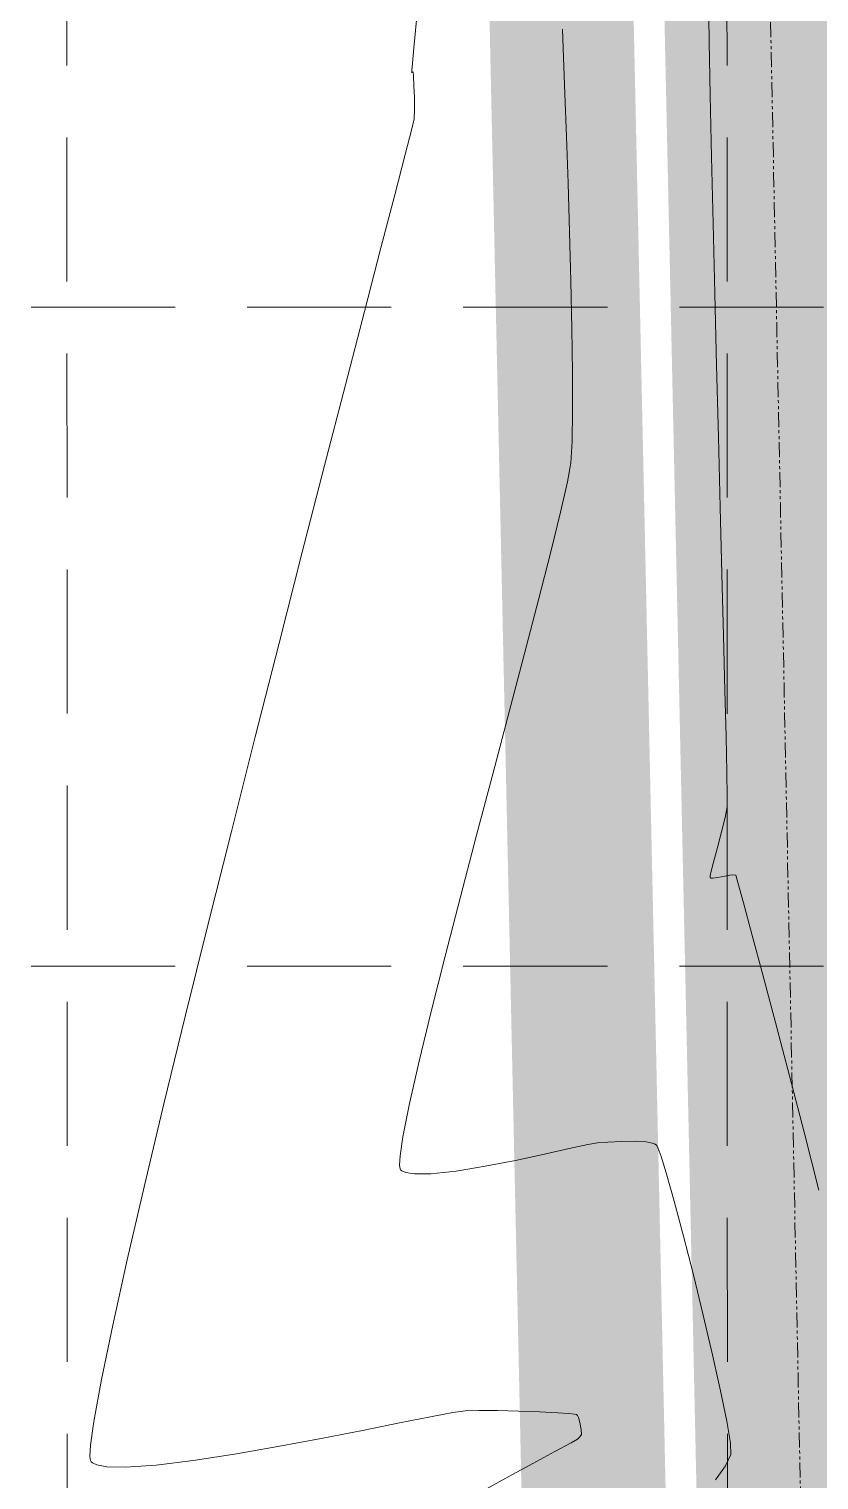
# Model space of a CAD drawing. Extents: x 2140663 to 2528301, y 336313 to 7007653.
# Drawn here: x 2527309.9 to 2527342.8, y 7006999.1 to 7007059.5 of the extents above; entities that cross this region are included whole.
import ezdxf

# ---------------------------------------------------------------- set-up
doc = ezdxf.new("R2010")
doc.units = 0
doc.header["$MEASUREMENT"] = 0
doc.linetypes.add('HIDDEN', pattern=[0.375, 0.25, -0.125])
doc.linetypes.add('PHANTOM2', pattern=[1.25, 0.625, -0.125, 0.125, -0.125, 0.125, -0.125])
for name, color, linetype in [('1 EXISTING CONTOURS', 43, 'Continuous'), ('1 SILT FENCE', 200, 'Continuous'), ('GRID', 254, 'HIDDEN'), ('LIMITS OF DISTURBANCE', 1, 'HIDDEN'), ('xdrc002pt$0$v-prop-line', 3, 'PHANTOM2')]:
    doc.layers.add(name, color=color, linetype=linetype)

msp = doc.modelspace()

# ---------------------------------------------------------------- linework, layer by layer
at = {"layer": '1 EXISTING CONTOURS', "color": 43, "lineweight": 0}
for points, elevation in [([(2527338.161932389, 7007060.945950752), (2527338.188985151, 7007059.035255196)], 601), ([(2527332.123329915, 7007058.353667882), (2527332.181386609, 7007056.834701738)], 600), ([(2527325.796317593, 7007057.730866234), (2527325.803672306, 7007057.732665326)], 599), ([(2527325.805350351, 7007057.830564539), (2527325.797296655, 7007057.742210525)], 599), ([(2527325.839400983, 7007057.744302965), (2527325.863231909, 7007057.751343188)], 599), ([(2527325.863231909, 7007057.751343188), (2527325.87237855, 7007057.589346449)], 599), ([(2527325.87237855, 7007057.589346449), (2527325.891102336, 7007057.188309393)], 599), ([(2527332.181386609, 7007056.834701738), (2527332.245542794, 7007055.06267934)], 600), ([(2527325.801612233, 7007055.38795509), (2527325.524441018, 7007054.306515352)], 599), ([(2527332.245542794, 7007055.06267934), (2527332.311141713, 7007053.11842226)], 600), ([(2527332.311141713, 7007053.11842226), (2527332.373526606, 7007051.082752069)], 600), ([(2527332.428040717, 7007049.036490335), (2527332.470027287, 7007047.060458632)], 600), ([(2527338.418624402, 7007048.519135985), (2527338.493444428, 7007045.529345815)], 601), ([(2527323.829195244, 7007047.767730659), (2527323.04048932, 7007044.721662396)], 599), ([(2527332.470027287, 7007047.060458632), (2527332.49482956, 7007045.235478531)], 600), ([(2527322.17211475, 7007041.358198345), (2527321.243357549, 7007037.746843046)], 599), ([(2527332.281105279, 7007040.679199937), (2527331.997397183, 7007039.416148246)], 600), ([(2527338.64585116, 7007039.61745647), (2527338.718259132, 7007036.838386847)], 601), ([(2527321.243357549, 7007037.746843046), (2527320.27350373, 7007033.957101033)], 599), ([(2527338.718259132, 7007036.838386847), (2527338.784684351, 7007034.272586958)], 601), ([(2527338.784684351, 7007034.272586958), (2527338.842537449, 7007031.991571581)], 601), ([(2527329.85875445, 7007031.097369806), (2527329.185314503, 7007028.552359597)], 600), ([(2527319.281839306, 7007030.05847685), (2527318.28765029, 7007026.120475031)], 599), ([(2527338.922169812, 7007028.569953464), (2527338.938770343, 7007027.572380277)], 601), ([(2527338.938770343, 7007027.572380277), (2527338.936441281, 7007027.145650707)], 601), ([(2527328.50123218, 7007025.961754076), (2527327.828942147, 7007023.395818708)], 600), ([(2527338.362778737, 7007024.841903342), (2527338.265651906, 7007024.4622096)], 601), ([(2527338.533594808, 7007024.194561505), (2527338.832548836, 7007024.254054813)], 601), ([(2527338.832548836, 7007024.254054813), (2527339.048282319, 7007024.301180133)], 601), ([(2527339.177132683, 7007024.3050878), (2527339.294499153, 7007024.292191168)], 601), ([(2527338.22095059, 7007024.203686973), (2527338.225385292, 7007024.188983546)], 601), ([(2527338.225385292, 7007024.188983546), (2527338.247526738, 7007024.176942184)], 601), ([(2527317.310222695, 7007022.212600115), (2527316.368842534, 7007018.404356638)], 599), ([(2527339.96499997, 7007021.836103913), (2527340.417917079, 7007020.14570525)], 601), ([(2527327.190879068, 7007020.924818955), (2527326.609477609, 7007018.619020284)], 600), ([(2527340.417917079, 7007020.14570525), (2527340.946837603, 7007018.153485537)], 601), ([(2527340.946837603, 7007018.153485537), (2527341.528538538, 7007015.939863014)], 601), ([(2527326.107172434, 7007016.548688159), (2527325.706398208, 7007014.784088043)], 600), ([(2527315.48279582, 7007014.765249141), (2527314.671368568, 7007011.364782159)], 599), ([(2527325.429589597, 7007013.395485399), (2527325.312474045, 7007012.602539857)], 600), ([(2527332.360622552, 7007012.904360914), (2527333.132519345, 7007013.074085289)], 600), ([(2527333.533474183, 7007013.144786759), (2527333.964417852, 7007013.172165947)], 600), ([(2527333.964417852, 7007013.172165947), (2527334.534093197, 7007013.204004352)], 600), ([(2527334.534093197, 7007013.204004352), (2527335.133523047, 7007013.213200361)], 600), ([(2527335.939622999, 7007013.086185982), (2527335.985737577, 7007013.055258729)], 600), ([(2527335.985737577, 7007013.055258729), (2527336.006630727, 7007013.028959865)], 600), ([(2527336.063197441, 7007012.910928363), (2527336.181874417, 7007012.582501998)], 600), ([(2527325.312474045, 7007012.602539857), (2527325.293035375, 7007012.216902897)], 600), ([(2527325.315338895, 7007012.067801636), (2527325.337607877, 7007012.027334389)], 600), ([(2527325.919634412, 7007011.849450709), (2527326.589774929, 7007011.855264398)], 600), ([(2527326.589774929, 7007011.855264398), (2527327.650910493, 7007011.969445185)], 600), ([(2527337.115450195, 7007009.261213179), (2527337.527901642, 7007007.644523297)], 600), ([(2527313.953846788, 7007008.272460232), (2527313.349516497, 7007005.557787897)], 599), ([(2527338.660760816, 7007002.818201095), (2527338.916767344, 7007001.556379474)], 600), ([(2527326.577329755, 7007001.736621238), (2527327.515118524, 7007001.91478385)], 599), ([(2527327.515118524, 7007001.91478385), (2527328.018666047, 7007001.988393385)], 599), ([(2527328.018666047, 7007001.988393385), (2527328.594921247, 7007001.999961291)], 599), ([(2527328.594921247, 7007001.999961291), (2527329.372438312, 7007001.993401137)], 599), ([(2527329.372438312, 7007001.993401137), (2527330.248303656, 7007001.972417117)], 599), ([(2527330.248303656, 7007001.972417117), (2527331.119603687, 7007001.940713429)], 599), ([(2527325.29227091, 7007001.479637862), (2527326.577329755, 7007001.736621238)], 599), ([(2527332.65895583, 7007001.826444562), (2527332.676976001, 7007001.818326291)], 599), ([(2527332.699580383, 7007001.79209804), (2527332.742344022, 7007001.701401355)], 599), ([(2527332.742344022, 7007001.701401355), (2527332.798329369, 7007001.502513788)], 599), ([(2527322.028227658, 7007000.832138085), (2527323.746913155, 7007001.169566039)], 599), ([(2527332.873137801, 7007001.003717726), (2527332.797451481, 7007000.899755223)], 599), ([(2527332.852011821, 7007001.211746446), (2527332.873137801, 7007001.003717726)], 599), ([(2527312.423732934, 7007000.557423814), (2527312.401132707, 7007000.088530003)], 599), ([(2527312.401132707, 7007000.088530003), (2527312.425418733, 7006999.911701314)], 599), ([(2527312.425418733, 7006999.911701314), (2527312.449830462, 7006999.865685234)], 599), ([(2527312.449830462, 7006999.865685234), (2527312.510175612, 7006999.813911684)], 599), ([(2527312.690775827, 7006999.730961437), (2527313.101014395, 7006999.654940323)], 599), ([(2527313.101014395, 7006999.654940323), (2527313.878874899, 7006999.635287387)], 599), ([(2527330.83814969, 7006999.793804276), (2527329.83598093, 7006999.246458284)], 599)]:
    msp.add_lwpolyline(points, dxfattribs=dict(at, elevation=elevation))
at = {"layer": '1 EXISTING CONTOURS', "color": 43, "lineweight": 0, "extrusion": (0.9958854322029317, -0.09062122227149641, 0), "elevation": 1881938.807442071}
msp.add_lwpolyline([(7207258.259255855, 599), (7207257.100287694, 599)], dxfattribs=at)
at = {"layer": '1 EXISTING CONTOURS', "color": 43, "lineweight": 0, "extrusion": (0.999204426135174, 0.0398812586546304, 0), "elevation": 2804771.750555575}
msp.add_lwpolyline([(6900691.721087613, 600), (6900690.535055715, 600)], dxfattribs=at)
at = {"layer": '1 EXISTING CONTOURS', "color": 43, "lineweight": 0, "extrusion": (0.9958321066467102, -0.09120534727512077, 0), "elevation": 1877711.038161187}
msp.add_lwpolyline([(7208359.719226805, 599), (7208359.076181056, 599)], dxfattribs=at)
at = {"layer": '1 EXISTING CONTOURS', "color": 43, "lineweight": 0, "extrusion": (0.9998305575737553, 0.01840804557127154, 0), "elevation": 2655896.212712038}
msp.add_lwpolyline([(6959348.385614569, 601.0000000000003), (6959346.115685917, 601.0000000000003)], dxfattribs=at)
at = {"layer": '1 EXISTING CONTOURS', "color": 43, "lineweight": 0, "extrusion": (0.9958162215015168, -0.0913786243847106, 0), "elevation": 1876456.728446162}
msp.add_lwpolyline([(7208685.695760585, 599), (7208685.408140293, 599)], dxfattribs=at)
at = {"layer": '1 EXISTING CONTOURS', "color": 43, "lineweight": 0, "extrusion": (0.9962964523594792, -0.08598476037017365, 0), "elevation": 1915465.544939309}
msp.add_lwpolyline([(7198418.273100283, 599), (7198418.261713821, 599)], dxfattribs=at)
at = {"layer": '1 EXISTING CONTOURS', "color": 43, "lineweight": 0, "extrusion": (0.3097074742616692, -0.9508318886041095, 0), "elevation": -5879802.246216509}
msp.add_lwpolyline([(4573200.119413115, 599.0000000000007), (4573200.156989345, 599.0000000000007)], dxfattribs=at)
at = {"layer": '1 EXISTING CONTOURS', "color": 43, "lineweight": 0, "extrusion": (0.9993825957517264, 0.03513441772025756, 0), "elevation": 2771954.383604194}
msp.add_lwpolyline([(6913934.877860223, 599.0000000000007), (6913934.362816865, 599.0000000000007)], dxfattribs=at)
at = {"layer": '1 EXISTING CONTOURS', "color": 43, "lineweight": 0, "extrusion": (0.999895807782607, 0.01443515080516792, 0), "elevation": 2628210.501291074}
msp.add_lwpolyline([(6969844.262178721, 599.0000000000007), (6969843.759064618, 599.0000000000007)], dxfattribs=at)
at = {"layer": '1 EXISTING CONTOURS', "color": 43, "lineweight": 0, "extrusion": (0.999777653572556, 0.02108656958716271, 0), "elevation": 2674531.076234914}
msp.add_lwpolyline([(6952205.878198981, 601), (6952203.320752615, 601)], dxfattribs=at)
at = {"layer": '1 EXISTING CONTOURS', "color": 43, "lineweight": 0, "extrusion": (0.9717979147768656, -0.2358152090840112, 0), "elevation": 803679.7125946616}
msp.add_lwpolyline([(7405424.105680292, 599), (7405423.677071366, 599)], dxfattribs=at)
at = {"layer": '1 EXISTING CONTOURS', "color": 43, "lineweight": 0, "extrusion": (0.9992925820101871, -0.03760765267087914, 0), "elevation": 2262019.105934843}
msp.add_lwpolyline([(7097146.048184047, 599), (7097145.681878924, 599)], dxfattribs=at)
at = {"layer": '1 EXISTING CONTOURS', "color": 43, "lineweight": 0, "extrusion": (0.9681028324515424, -0.2505531995391415, 0), "elevation": 691071.1228964869}
msp.add_lwpolyline([(7416778.617704925, 599), (7416776.885602076, 599)], dxfattribs=at)
at = {"layer": '1 EXISTING CONTOURS', "color": 43, "lineweight": 0, "extrusion": (0.9997380097323009, 0.02288912179395009, 0), "elevation": 2687061.463866898}
msp.add_lwpolyline([(6947369.87501252, 601.0000000000003), (6947367.101589257, 601.0000000000003)], dxfattribs=at)
at = {"layer": '1 EXISTING CONTOURS', "color": 43, "lineweight": 0, "extrusion": (0.967951634039263, -0.2511366842194123, 0), "elevation": 686600.4874922382}
msp.add_lwpolyline([(7417192.085842057, 599.0000000000007), (7417189.810146662, 599.0000000000007)], dxfattribs=at)
at = {"layer": '1 EXISTING CONTOURS', "color": 43, "lineweight": 0, "extrusion": (0.9997085184090774, 0.02414287100424327, 0), "elevation": 2695772.014519316}
msp.add_lwpolyline([(6943991.805912337, 601), (6943988.88806104, 601)], dxfattribs=at)
at = {"layer": '1 EXISTING CONTOURS', "color": 43, "lineweight": 0, "extrusion": (0.9996453218659532, 0.02663138132945594, 0), "elevation": 2713043.433375996}
msp.add_lwpolyline([(6937259.482763202, 600.0000000000007), (6937257.435775447, 600.0000000000007)], dxfattribs=at)
at = {"layer": '1 EXISTING CONTOURS', "color": 43, "lineweight": 0, "extrusion": (0.9679670590785164, -0.2510772242535913, 0), "elevation": 687056.1105510385}
msp.add_lwpolyline([(7417147.619545037, 599.0000000000007), (7417144.872377232, 599.0000000000007)], dxfattribs=at)
at = {"layer": '1 EXISTING CONTOURS', "color": 43, "lineweight": 0, "extrusion": (0.9996721891903093, 0.02560301074980249, 0), "elevation": 2705911.466578726}
msp.add_lwpolyline([(6940041.069461255, 601), (6940038.077415664, 601)], dxfattribs=at)
at = {"layer": '1 EXISTING CONTOURS', "color": 43, "lineweight": 0, "extrusion": (0.9999982724948794, 0.00185876498162188, 0), "elevation": 2540352.579158081}
msp.add_lwpolyline([(7002335.4136337, 600), (7002333.820524015, 600)], dxfattribs=at)
at = {"layer": '1 EXISTING CONTOURS', "color": 43, "lineweight": 0, "extrusion": (0.9682505827846001, -0.24998161719871, 0), "elevation": 695449.6355338823}
msp.add_lwpolyline([(7416359.436192451, 599), (7416355.962438744, 599)], dxfattribs=at)
at = {"layer": '1 EXISTING CONTOURS', "color": 43, "lineweight": 0, "extrusion": (0.9998310929602219, -0.01837894311347859, 0), "elevation": 2398123.557043231}
msp.add_lwpolyline([(7052309.80357811, 600.0000000000003), (7052308.522949614, 600.0000000000003)], dxfattribs=at)
at = {"layer": '1 EXISTING CONTOURS', "color": 43, "lineweight": 0, "extrusion": (0.9981040682719466, -0.06154891468571567, 0), "elevation": 2091264.971893464}
msp.add_lwpolyline([(7149312.058865866, 600.0000000000007), (7149311.170285299, 600.0000000000007)], dxfattribs=at)
at = {"layer": '1 EXISTING CONTOURS', "color": 43, "lineweight": 0, "extrusion": (0.9996634158124194, 0.02594330522978904, 0), "elevation": 2708273.751179203}
msp.add_lwpolyline([(6939116.562619139, 601), (6939113.640811127, 601)], dxfattribs=at)
at = {"layer": '1 EXISTING CONTOURS', "color": 43, "lineweight": 0, "extrusion": (0.9852020007635927, -0.1713972511197717, 0), "elevation": 1288945.309040048}
msp.add_lwpolyline([(7336529.110045048, 600), (7336528.302227369, 600)], dxfattribs=at)
at = {"layer": '1 EXISTING CONTOURS', "color": 43, "lineweight": 0, "extrusion": (0.9712973830594863, -0.2378684377167209, 0), "elevation": 788037.4362557211}
msp.add_lwpolyline([(7407091.56171181, 600), (7407089.852683914, 600)], dxfattribs=at)
at = {"layer": '1 EXISTING CONTOURS', "color": 43, "lineweight": 0, "extrusion": (0.96895513693958, -0.2472366125766974, 0), "elevation": 716474.6486929869}
msp.add_lwpolyline([(7414354.129959928, 600.0000000000007), (7414352.079677707, 600.0000000000007)], dxfattribs=at)
at = {"layer": '1 EXISTING CONTOURS', "color": 43, "lineweight": 0, "extrusion": (0.9676473258376816, -0.2523066641989143, 0), "elevation": 677643.3439729}
msp.add_lwpolyline([(7418001.899569051, 600.0000000000007), (7417999.581551801, 600.0000000000007)], dxfattribs=at)
at = {"layer": '1 EXISTING CONTOURS', "color": 43, "lineweight": 0, "extrusion": (0.9691395088970078, -0.2465129049256178, 0), "elevation": 722001.6330114345}
msp.add_lwpolyline([(7413810.510308363, 599.0000000000007), (7413806.487539562, 599.0000000000007)], dxfattribs=at)
at = {"layer": '1 EXISTING CONTOURS', "color": 43, "lineweight": 0, "extrusion": (0.9669654024007716, -0.2549076510423217, 0), "elevation": 657694.6960589429}
msp.add_lwpolyline([(7419794.874543998, 600), (7419792.362407135, 600)], dxfattribs=at)
at = {"layer": '1 EXISTING CONTOURS', "color": 43, "lineweight": 0, "extrusion": (0.9997058812535241, 0.02425182440796796, 0), "elevation": 2696528.814285771}
msp.add_lwpolyline([(6943678.514277048, 601.0000000000007), (6943676.588994696, 601.0000000000007)], dxfattribs=at)
at = {"layer": '1 EXISTING CONTOURS', "color": 43, "lineweight": 0, "extrusion": (0.9997579569498294, 0.0220006253434648, 0), "elevation": 2680886.207686778}
msp.add_lwpolyline([(6949731.027907576, 601.0000000000003), (6949729.530643147, 601.0000000000003)], dxfattribs=at)
at = {"layer": '1 EXISTING CONTOURS', "color": 43, "lineweight": 0, "extrusion": (0.9668588828148258, -0.2553113799306003, 0), "elevation": 654596.5437024399}
msp.add_lwpolyline([(7420063.699827512, 600.0000000000003), (7420061.020423549, 600.0000000000003)], dxfattribs=at)
at = {"layer": '1 EXISTING CONTOURS', "color": 43, "lineweight": 0, "extrusion": (0.9704468692925681, -0.2413148853267318, 0), "elevation": 761748.2337248416}
msp.add_lwpolyline([(7409831.61064432, 601.0000000000003), (7409830.991901558, 601.0000000000003)], dxfattribs=at)
at = {"layer": '1 EXISTING CONTOURS', "color": 43, "lineweight": 0, "extrusion": (0.9832609207355939, -0.1822030783334689, 0), "elevation": 1208331.693752432}
msp.add_lwpolyline([(7350224.897063454, 601), (7350224.444706439, 601)], dxfattribs=at)
at = {"layer": '1 EXISTING CONTOURS', "color": 43, "lineweight": 0, "extrusion": (0.9701156914351068, -0.242642834700275, 0), "elevation": 751586.4474095192}
msp.add_lwpolyline([(7410861.663273803, 599.0000000000007), (7410857.635017224, 599.0000000000007)], dxfattribs=at)
at = {"layer": '1 EXISTING CONTOURS', "color": 43, "lineweight": 0, "extrusion": (0.9653017168681254, -0.2611371199417072, 0), "elevation": 609849.7755453631}
msp.add_lwpolyline([(7423876.275329149, 601), (7423875.598056095, 601)], dxfattribs=at)
at = {"layer": '1 EXISTING CONTOURS', "color": 43, "lineweight": 0, "extrusion": (0.9647064307959067, -0.2633277470777104, 0), "elevation": 592995.506033889}
msp.add_lwpolyline([(7425240.869760999, 601), (7425240.242904419, 601)], dxfattribs=at)
at = {"layer": '1 EXISTING CONTOURS', "color": 43, "lineweight": 0, "extrusion": (0.9968832631469715, -0.078890808447157, 0), "elevation": 1966671.368539624}
msp.add_lwpolyline([(7184568.977671276, 601), (7184568.908591472, 601)], dxfattribs=at)
at = {"layer": '1 EXISTING CONTOURS', "color": 43, "lineweight": 0, "extrusion": (0.9792481842522407, -0.202664732103762, 0), "elevation": 1054814.67215262}
msp.add_lwpolyline([(7373818.314173714, 601), (7373818.120496433, 601)], dxfattribs=at)
at = {"layer": '1 EXISTING CONTOURS', "color": 43, "lineweight": 0, "extrusion": (0.03031323766918134, -0.9995404482170852, 0), "elevation": -6927192.381428413}
msp.add_lwpolyline([(2738583.198112055, 601.0000000000003), (2738583.327021658, 601.0000000000003)], dxfattribs=at)
at = {"layer": '1 EXISTING CONTOURS', "color": 43, "lineweight": 0, "extrusion": (0.9622255753718919, 0.2722534519528297, 0), "elevation": 4339557.058275819}
msp.add_lwpolyline([(6054261.134015047, 601.0000000000007), (6054260.819716549, 601.0000000000007)], dxfattribs=at)
at = {"layer": '1 EXISTING CONTOURS', "color": 43, "lineweight": 0, "extrusion": (-0.07065428954723466, -0.9975008628410181, 0), "elevation": -7168079.950772261}
msp.add_lwpolyline([(2025945.767536881, 601.0000000000007), (2025945.854125008, 601.0000000000007)], dxfattribs=at)
at = {"layer": '1 EXISTING CONTOURS', "color": 43, "lineweight": 0, "extrusion": (0.1180352488699945, -0.9930094058085243, 0), "elevation": -6659725.899135883}
msp.add_lwpolyline([(3336746.579062945, 601), (3336746.780165107, 601)], dxfattribs=at)
at = {"layer": '1 EXISTING CONTOURS', "color": 43, "lineweight": 0, "extrusion": (0.9645753766319008, 0.2638073971582805, 0), "elevation": 4286314.094971295}
msp.add_lwpolyline([(6092071.980405089, 601), (6092071.103851683, 601)], dxfattribs=at)
at = {"layer": '1 EXISTING CONTOURS', "color": 43, "lineweight": 0, "extrusion": (0.9682407442299229, -0.2500197216482839, 0), "elevation": 695167.739002334}
msp.add_lwpolyline([(7416367.347910062, 600.0000000000003), (7416364.795859071, 600.0000000000003)], dxfattribs=at)
at = {"layer": '1 EXISTING CONTOURS', "color": 43, "lineweight": 0, "extrusion": (0.9653384628925753, 0.2610012491544828, 0), "elevation": 4268579.929095907}
msp.add_lwpolyline([(6104510.15594649, 601.0000000000003), (6104508.800816223, 601.0000000000003)], dxfattribs=at)
at = {"layer": '1 EXISTING CONTOURS', "color": 43, "lineweight": 0, "extrusion": (0.9716149449908329, -0.2365679578270496, 0), "elevation": 797942.3203121689}
msp.add_lwpolyline([(7406005.87365868, 599), (7406002.128237189, 599)], dxfattribs=at)
at = {"layer": '1 EXISTING CONTOURS', "color": 43, "lineweight": 0, "extrusion": (0.9718064020868868, -0.235780230008667, 0), "elevation": 803955.7175872708}
msp.add_lwpolyline([(7405359.202795585, 600), (7405357.072399939, 600)], dxfattribs=at)
at = {"layer": '1 EXISTING CONTOURS', "color": 43, "lineweight": 0, "extrusion": (0.9679164937268875, 0.2512720859376314, 0), "elevation": 4206923.062160989}
msp.add_lwpolyline([(6147155.922247942, 601.0000000000007), (6147153.489592745, 601.0000000000007)], dxfattribs=at)
at = {"layer": '1 EXISTING CONTOURS', "color": 43, "lineweight": 0, "extrusion": (0.9807043347350869, -0.1954968230734479, 0), "elevation": 1108710.146034245}
msp.add_lwpolyline([(7365893.91878069, 600.0000000000003), (7365892.502856853, 600.0000000000003)], dxfattribs=at)
at = {"layer": '1 EXISTING CONTOURS', "color": 43, "lineweight": 0, "extrusion": (0.9688260377841487, 0.2477420200762626, 0), "elevation": 4184486.571737445}
msp.add_lwpolyline([(6162448.361366057, 601), (6162445.868479492, 601)], dxfattribs=at)
at = {"layer": '1 EXISTING CONTOURS', "color": 43, "lineweight": 0, "extrusion": (0.2180629488560537, -0.9759347059799658, 0), "elevation": -6287269.53131861}
msp.add_lwpolyline([(3994480.196793738, 600), (3994481.260875185, 600)], dxfattribs=at)
at = {"layer": '1 EXISTING CONTOURS', "color": 43, "lineweight": 0, "extrusion": (0.1736536913236568, -0.9848067807898503, 0), "elevation": -6461673.260775763}
msp.add_lwpolyline([(3705728.491687939, 600.0000000000007), (3705728.898828553, 600.0000000000007)], dxfattribs=at)
at = {"layer": '1 EXISTING CONTOURS', "color": 43, "lineweight": 0, "extrusion": (-0.06336507628377412, -0.9979904143365065, 0), "elevation": -7153076.803433558}
msp.add_lwpolyline([(2078256.310296023, 600.0000000000003), (2078256.738891787, 600.0000000000003)], dxfattribs=at)
at = {"layer": '1 EXISTING CONTOURS', "color": 43, "lineweight": 0, "extrusion": (-0.1917138198790323, -0.9814508705316787, 0), "elevation": -7361564.345833019}
msp.add_lwpolyline([(1137114.422882925, 600), (1137114.681645098, 600)], dxfattribs=at)
at = {"layer": '1 EXISTING CONTOURS', "color": 43, "lineweight": 0, "extrusion": (-0.3745166577527934, -0.9272201858596895, 0), "elevation": -7443573.385220764}
msp.add_lwpolyline([(-280846.3563691881, 600), (-280846.2222013497, 600)], dxfattribs=at)
at = {"layer": '1 EXISTING CONTOURS', "color": 43, "lineweight": 0, "extrusion": (0.9017863930198474, 0.4321820234163534, 0), "elevation": 5307422.290329335}
msp.add_lwpolyline([(5226559.816030117, 600.0000000000007), (5226559.6851438, 600.0000000000007)], dxfattribs=at)
at = {"layer": '1 EXISTING CONTOURS', "color": 43, "lineweight": 0, "extrusion": (0.9889962801945941, 0.1479403858358362, 0), "elevation": 3536135.404578731}
msp.add_lwpolyline([(6556015.53881072, 600), (6556015.388050538, 600)], dxfattribs=at)
at = {"layer": '1 EXISTING CONTOURS', "color": 43, "lineweight": 0, "extrusion": (0.1617902726005708, -0.9868251657167207, 0), "elevation": -6505798.718335026}
msp.add_lwpolyline([(3627696.904582198, 600.0000000000003), (3627698.13278079, 600.0000000000003)], dxfattribs=at)
at = {"layer": '1 EXISTING CONTOURS', "color": 43, "lineweight": 0, "extrusion": (0.1922330585416615, -0.9813493013212565, 0), "elevation": -6390490.338307986}
msp.add_lwpolyline([(3827171.794166439, 600.0000000000007), (3827173.07661934, 600.0000000000007)], dxfattribs=at)
at = {"layer": '1 EXISTING CONTOURS', "color": 43, "lineweight": 0, "extrusion": (-0.2098004874411442, 0.9777442178143825, 0), "elevation": 6320830.781205039}
msp.add_lwpolyline([(-3941157.032874815, 600.0000000000007), (-3941158.260891798, 600.0000000000007)], dxfattribs=at)
at = {"layer": '1 EXISTING CONTOURS', "color": 43, "lineweight": 0, "extrusion": (0.955205117767979, 0.2959445606694971, 0), "elevation": 4487811.715580821}
msp.add_lwpolyline([(5945182.883061587, 600.0000000000007), (5945182.164575832, 600.0000000000007)], dxfattribs=at)
at = {"layer": '1 EXISTING CONTOURS', "color": 43, "lineweight": 0, "extrusion": (-0.6495928272203791, -0.760282288905795, 0), "elevation": -6969039.553894623}
msp.add_lwpolyline([(-2630224.060717218, 600), (-2630223.987748028, 600)], dxfattribs=at)
at = {"layer": '1 EXISTING CONTOURS', "color": 43, "lineweight": 0, "extrusion": (-0.4063335682120701, -0.9137248116057959, 0), "elevation": -7429417.846290093}
msp.add_lwpolyline([(-537904.2616481637, 600.0000000000007), (-537904.0829381105, 600.0000000000007)], dxfattribs=at)
at = {"layer": '1 EXISTING CONTOURS', "color": 43, "lineweight": 0, "extrusion": (-0.1573180160863452, -0.9875479946891983, 0), "elevation": -7317354.400368985}
msp.add_lwpolyline([(1393526.07317404, 600.0000000000003), (1393526.4410119, 600.0000000000003)], dxfattribs=at)
at = {"layer": '1 EXISTING CONTOURS', "color": 43, "lineweight": 0, "extrusion": (0.962330956977514, 0.2718807261332475, 0), "elevation": 4337205.53349277}
msp.add_lwpolyline([(6055930.4095023, 600.0000000000003), (6055929.179303824, 600.0000000000003)], dxfattribs=at)
at = {"layer": '1 EXISTING CONTOURS', "color": 43, "lineweight": 0, "extrusion": (0.9741206946767889, -0.2260284765298622, 0), "elevation": 878125.4195312476}
msp.add_lwpolyline([(7396919.863150759, 599.0000000000007), (7396916.68867562, 599.0000000000007)], dxfattribs=at)
at = {"layer": '1 EXISTING CONTOURS', "color": 43, "lineweight": 0, "extrusion": (0.9663163398300861, 0.2573572058003925, 0), "elevation": 4245511.475401856}
msp.add_lwpolyline([(6120560.626015803, 600), (6120559.12430315, 600)], dxfattribs=at)
at = {"layer": '1 EXISTING CONTOURS', "color": 43, "lineweight": 0, "extrusion": (0.971186220067472, 0.238321895660168, 0), "elevation": 4124438.725305547}
msp.add_lwpolyline([(6202789.39764586, 600.0000000000007), (6202787.667247234, 600.0000000000007)], dxfattribs=at)
at = {"layer": '1 EXISTING CONTOURS', "color": 43, "lineweight": 0, "extrusion": (0.9790275353901943, -0.203727968005873, 0), "elevation": 1046786.355641886}
msp.add_lwpolyline([(7374935.794917592, 599), (7374933.478825221, 599)], dxfattribs=at)
at = {"layer": '1 EXISTING CONTOURS', "color": 43, "lineweight": 0, "extrusion": (0.9734455052591392, 0.2289188683590311, 0), "elevation": 4064261.63410982}
msp.add_lwpolyline([(6242383.119711366, 600.0000000000007), (6242381.43222324, 600.0000000000007)], dxfattribs=at)
at = {"layer": '1 EXISTING CONTOURS', "color": 43, "lineweight": 0, "extrusion": (0.9761669701996787, 0.2170208429879025, 0), "elevation": 3987770.181568012}
msp.add_lwpolyline([(6291521.084353093, 600.0000000000007), (6291519.544549745, 600.0000000000007)], dxfattribs=at)
at = {"layer": '1 EXISTING CONTOURS', "color": 43, "lineweight": 0, "extrusion": (0.9836962868602162, -0.1798377469204491, 0), "elevation": 1225984.609105518}
msp.add_lwpolyline([(7347269.372337692, 599.0000000000007), (7347267.59245953, 599.0000000000007)], dxfattribs=at)
at = {"layer": '1 EXISTING CONTOURS', "color": 43, "lineweight": 0, "extrusion": (-0.05062639894410287, -0.9987176616691791, 0), "elevation": -7125966.267065624}
msp.add_lwpolyline([(2169350.950381682, 599.0000000000007), (2169351.715183545, 599.0000000000007)], dxfattribs=at)
at = {"layer": '1 EXISTING CONTOURS', "color": 43, "lineweight": 0, "extrusion": (-0.07201112493221702, -0.9974038288907842, 0), "elevation": -7170806.538096567}
msp.add_lwpolyline([(2016188.408040877, 599), (2016188.873764132, 599)], dxfattribs=at)
at = {"layer": '1 EXISTING CONTOURS', "color": 43, "lineweight": 0, "extrusion": (-0.110575658829113, -0.9938677093429023, 0), "elevation": -7243494.335818286}
msp.add_lwpolyline([(1737030.163372868, 599), (1737030.393105038, 599)], dxfattribs=at)
at = {"layer": '1 EXISTING CONTOURS', "color": 43, "lineweight": 0, "extrusion": (0.9908390455757006, -0.135048086852925, 0), "elevation": 1557877.809945686}
msp.add_lwpolyline([(7284119.443436421, 599.0000000000003), (7284118.452370978, 599.0000000000003)], dxfattribs=at)
at = {"layer": '1 EXISTING CONTOURS', "color": 43, "lineweight": 0, "extrusion": (0.1967263151659853, -0.9804584422203796, 0), "elevation": -6372882.363387383}
msp.add_lwpolyline([(3856397.424337521, 599), (3856399.000495865, 599)], dxfattribs=at)
at = {"layer": '1 EXISTING CONTOURS', "color": 43, "lineweight": 0, "extrusion": (-0.196925101045873, -0.9804185354113176, 0), "elevation": -7367489.70754862}
msp.add_lwpolyline([(1097989.156944385, 599.0000000000003), (1097989.241289454, 599.0000000000003)], dxfattribs=at)
at = {"layer": '1 EXISTING CONTOURS', "color": 43, "lineweight": 0, "extrusion": (0.7574982222947628, 0.6528372256698249, 0), "elevation": 6488881.637296339}
msp.add_lwpolyline([(3657854.567816633, 599.0000000000003), (3657854.533191798, 599.0000000000003)], dxfattribs=at)
at = {"layer": '1 EXISTING CONTOURS', "color": 43, "lineweight": 0, "extrusion": (0.9833807750771609, 0.181555091387277, 0), "elevation": 3757487.284238745}
msp.add_lwpolyline([(6431700.43134209, 599.0000000000007), (6431700.135660754, 599.0000000000007)], dxfattribs=at)
at = {"layer": '1 EXISTING CONTOURS', "color": 43, "lineweight": 0, "extrusion": (0.9866243024051454, 0.1630106926049954, 0), "elevation": 3635750.172486656}
msp.add_lwpolyline([(6501294.755244861, 600.0000000000007), (6501293.823961213, 600.0000000000007)], dxfattribs=at)
at = {"layer": '1 EXISTING CONTOURS', "color": 43, "lineweight": 0, "extrusion": (0.1846074759088319, -0.9828123319528353, 0), "elevation": -6420004.287389195}
msp.add_lwpolyline([(3777426.156861192, 599.0000000000007), (3777427.993470291, 599.0000000000007)], dxfattribs=at)
at = {"layer": '1 EXISTING CONTOURS', "color": 43, "lineweight": 0, "extrusion": (0.4751714499804667, -0.8798932282518492, 0), "elevation": -4964496.211189589}
msp.add_lwpolyline([(5553309.354177793, 599), (5553308.587009919, 599)], dxfattribs=at)
at = {"layer": '1 EXISTING CONTOURS', "color": 43, "lineweight": 0, "extrusion": (-0.4802813960710848, 0.8771144626489806, 0), "elevation": 4932110.866306864}
msp.add_lwpolyline([(-5582092.193945485, 599.0000000000007), (-5582091.88535733, 599.0000000000007)], dxfattribs=at)
at = {"layer": '1 EXISTING CONTOURS', "color": 43, "lineweight": 0, "extrusion": (0.7103474492404743, -0.7038511926235202, 0), "elevation": -3136601.533955342}
msp.add_lwpolyline([(6756271.419609594, 599), (6756271.284994285, 599)], dxfattribs=at)
at = {"layer": '1 EXISTING CONTOURS', "color": 43, "lineweight": 0, "extrusion": (0.9989660120270576, 0.04546324685673871, 0), "elevation": 2843286.830086453}
msp.add_lwpolyline([(6884854.443201386, 600.0000000000007), (6884853.968589091, 600.0000000000007)], dxfattribs=at)
at = {"layer": '1 EXISTING CONTOURS', "color": 43, "lineweight": 0, "extrusion": (0.1526042886179367, -0.9882873727289111, 0), "elevation": -6539250.167362413}
msp.add_lwpolyline([(3567013.420466346, 599.0000000000007), (3567015.157655111, 599.0000000000007)], dxfattribs=at)
at = {"layer": '1 EXISTING CONTOURS', "color": 43, "lineweight": 0, "extrusion": (0.1719398350047148, -0.9851074525850222, 0), "elevation": -6468101.38382765}
msp.add_lwpolyline([(3694462.663881928, 599.0000000000007), (3694464.495588181, 599.0000000000007)], dxfattribs=at)
at = {"layer": '1 EXISTING CONTOURS', "color": 43, "lineweight": 0, "extrusion": (0.4761841584284728, -0.8793455789743684, 0), "elevation": -4958099.382321464}
msp.add_lwpolyline([(5559020.543989506, 599), (5559019.499053687, 599)], dxfattribs=at)
at = {"layer": '1 EXISTING CONTOURS', "color": 43, "lineweight": 0, "extrusion": (0.9056872319167368, -0.4239465036334173, 0), "elevation": -681614.47556879}
msp.add_lwpolyline([(7417607.15282463, 600.0000000000007), (7417606.627796736, 600.0000000000007)], dxfattribs=at)
at = {"layer": '1 EXISTING CONTOURS', "color": 43, "lineweight": 0, "extrusion": (-0.4173828788402775, -0.9087307260409996, 0), "elevation": -7422332.999491259}
msp.add_lwpolyline([(-627955.2220593635, 599), (-627955.0233203848, 599)], dxfattribs=at)
at = {"layer": '1 EXISTING CONTOURS', "color": 43, "lineweight": 0, "extrusion": (0.06872133252453701, -0.997635894731165, 0), "elevation": -6816753.973066841}
msp.add_lwpolyline([(3002869.394753746, 599.0000000000007), (3002870.678545461, 599.0000000000007)], dxfattribs=at)
at = {"layer": '1 EXISTING CONTOURS', "color": 43, "lineweight": 0, "extrusion": (0.1219711380599757, -0.9925336475305785, 0), "elevation": -6646423.4875659}
msp.add_lwpolyline([(3363097.064511079, 599.0000000000007), (3363098.618397736, 599.0000000000007)], dxfattribs=at)
at = {"layer": '1 EXISTING CONTOURS', "color": 43, "lineweight": 0, "extrusion": (0.8104279633653864, -0.5858383020897764, 0), "elevation": -2056742.708735408}
msp.add_lwpolyline([(7159280.39736556, 600), (7159279.67705915, 600)], dxfattribs=at)
at = {"layer": '1 EXISTING CONTOURS', "color": 43, "lineweight": 0, "extrusion": (0.4856182340584988, -0.8741709962872853, 0), "elevation": -4897998.060428282}
msp.add_lwpolyline([(5612045.040780334, 599), (5612043.982688702, 599)], dxfattribs=at)
at = {"layer": '1 SILT FENCE', "color": 200, "linetype": 'Continuous', "lineweight": 0, "const_width": 10}
msp.add_lwpolyline([(2527349.882174684, 7006666.896567727), (2527332.665792525, 7007457.699583834), (2527360.286020877, 7007457.772928173)], dxfattribs=at)
at = {"layer": 'GRID', "color": 253, "linetype": 'HIDDEN', "lineweight": 0, "ltscale": 24}
for p, q in [((2527311.604736099, 7006032.024834732), (2527311.351720035, 7007623.446631561)), ((2527339.208465025, 7006032.020494846), (2527338.773547749, 7007623.404141763)), ((2527228.947377252, 7007047.956076927), (2528272.331315909, 7007047.956076927)), ((2527228.947377252, 7007020.498604855), (2528272.331315909, 7007020.498604855))]:
    msp.add_line(p, q, dxfattribs=at)
at = {"layer": 'LIMITS OF DISTURBANCE', "ltscale": 70, "const_width": 6}
msp.add_lwpolyline([(2527323.279507909, 7007478.034385583), (2527323.279507909, 7007463.102355542), (2527345.362386929, 7006446.874516389, 0.3527120601780434), (2527681.725039883, 7006131.321992346), (2528205.897920626, 7006144.525554366), (2528183.386823632, 7007495.015237641)], format="xyb", close=True, dxfattribs=at)
at = {"layer": 'xdrc002pt$0$v-prop-line', "color": 7, "lineweight": 0}
msp.add_line((2527352.351449143, 7006488.063281032), (2527332.689739998, 7007456.483707082), dxfattribs=at)

doc.saveas('drawing.dxf')
